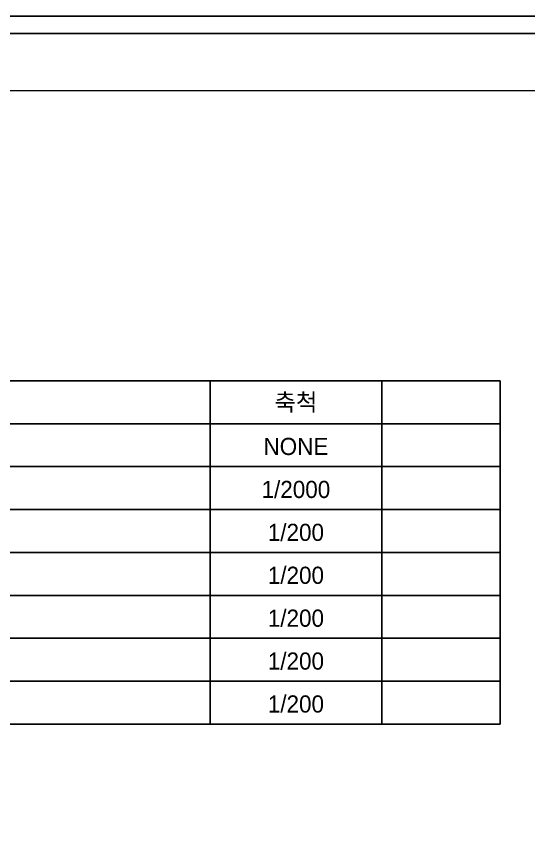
# Model space of a CAD drawing. Header units: millimetres. Extents: x -396231 to 224016, y 0 to 56679.
# Drawn here: x -261821 to -243902, y 28339 to 56679 of the extents above; entities that cross this region are included whole.
import ezdxf
from ezdxf.enums import TextEntityAlignment as Align

# ---------------------------------------------------------------- set-up
doc = ezdxf.new("R2010")
doc.units = ezdxf.units.MM
doc.layers.add('Plot 설정선', color=251, linetype='Continuous', lineweight=9, plot=False)
doc.layers.add('text', color=7, linetype='Continuous')
doc.layers.add('WIPCO', color=3, linetype='Continuous', lineweight=9)
doc.styles.add('WIPCO', font='')
doc.styles.get('WIPCO').set_extended_font_data('Dotum')

msp = doc.modelspace()

# ---------------------------------------------------------------- linework, layer by layer
at = {"layer": 'Plot 설정선'}
msp.add_lwpolyline([(-306230.7, 56678.6), (-306230.7, 0), (-306230.7, 56678.6), (-225983.7, 56678.6), (-306230.7, 56678.6), (-306230.7, 0), (-306230.7, 56678.6), (-225983.7, 56678.6), (-225983.7, 0), (-306230.7, 0), (-225983.7, 0), (-225983.7, 56678.6), (-225983.7, 0), (-306230.7, 0)], dxfattribs=at)
msp.add_lwpolyline([(-303630.7, 54078.6), (-233688.3, 54078.6), (-233688.3, 2600), (-303630.7, 2600)], close=True, dxfattribs=at)
at = {"layer": 'text'}
for p, q in [((-244901, 43930.1), (-292417.9, 43930.1)), ((-255043.2, 43930.1), (-255043.2, 31930.1)), ((-249043.2, 43930.1), (-249043.2, 31930.1)), ((-244901, 42430.1), (-286417.9, 42430.1)), ((-244901, 40930.1), (-286417.9, 40930.1)), ((-244901, 39430.1), (-286417.9, 39430.1)), ((-244901, 37930.1), (-286417.9, 37930.1)), ((-244901, 36430.1), (-286417.9, 36430.1)), ((-244901, 34930.1), (-292417.9, 34930.1)), ((-244901, 33430.1), (-292417.9, 33430.1)), ((-244901, 31930.1), (-286417.9, 31930.1))]:
    msp.add_line(p, q, dxfattribs=at)
for points in [[(-255536.3, 43930.1), (-244901, 43930.1)], [(-244901, 43930.1), (-244901, 31930.1)], [(-244901, 43930.1), (-244901, 31930.1)]]:
    msp.add_lwpolyline(points, dxfattribs=at)
at = {"layer": 'WIPCO', "color": 3, "lineweight": -3}
msp.add_lwpolyline([(-226583.7, 600), (-305630.7, 600), (-305630.7, 56078.6), (-226583.7, 56078.6)], close=True, dxfattribs=at)

# ---------------------------------------------------------------- texts
at = {"layer": 'text', "style": 'WIPCO'}
for s, p in [('축척', (-252043.2, 43190.7)), ('NONE', (-252043.2, 41638.1)), ('1/2000', (-252043.2, 40145.1)), ('1/200', (-252043.2, 38645.1)), ('1/200', (-252043.2, 37145.1)), ('1/200', (-252043.2, 35645.1)), ('1/200', (-252043.2, 34145.1)), ('1/200', (-252043.2, 32645.1))]:
    msp.add_text(s, height=600, dxfattribs=at).set_placement(p, align=Align.MIDDLE)

doc.saveas('drawing.dxf')
